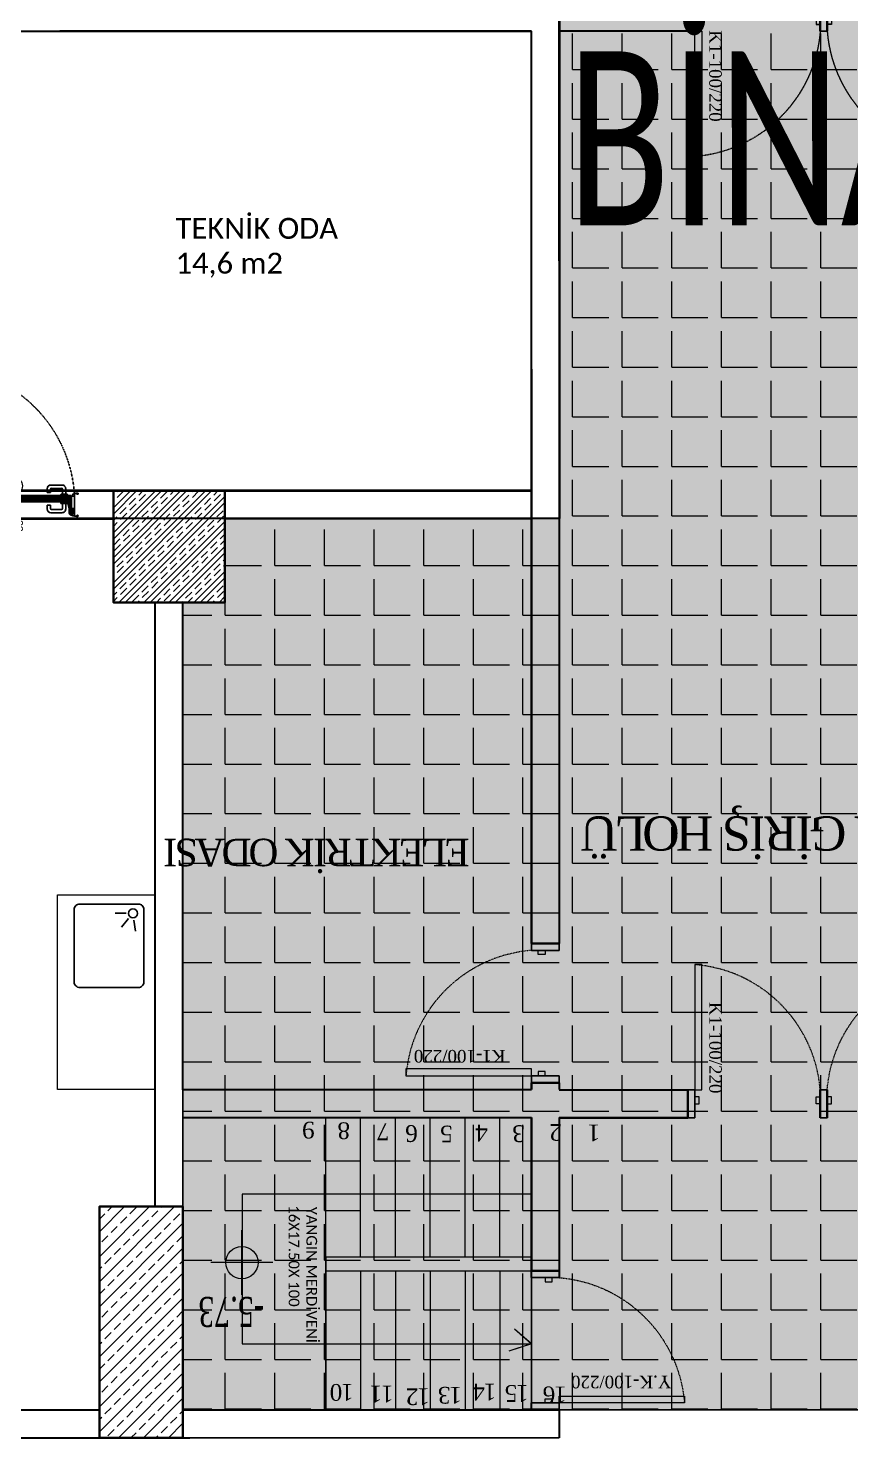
# Model space of a CAD drawing. Header units: millimetres. Extents: x -10496 to -5455, y -188 to 7293.
# Drawn here: x -8816 to -8225, y 2354 to 3367 of the extents above; entities that cross this region are included whole.
import ezdxf
from ezdxf.enums import TextEntityAlignment as Align

# ---------------------------------------------------------------- set-up
doc = ezdxf.new("R2010")
doc.units = ezdxf.units.MM
for name, pattern in [('HIDDEN2', [4.7625, 3.175, -1.5875]), ('kapı detayları$0$new block$0$DOT', [0.25, 0, -0.25]), ('kapı detayları$0$new block$0$HIDDEN2', [0.1875, 0.125, -0.0625])]:
    doc.linetypes.add(name, pattern=pattern)
for name, color, linetype, lineweight in [('.', 142, 'Continuous', 15), ('00 ALAN YAZILARI', 163, 'Continuous', 13), ('00 DUVAR', 32, 'Continuous', 35), ('00 İÇ ÖLÇÜ', 5, 'Continuous', 18), ('00 KAPI YAZISI', 48, 'Continuous', 18), ('00 KOLON TARARMA', 43, 'Continuous', 13), ('00 KORDİNAT', 31, 'Continuous', 13), ('00 KOT', 150, 'Continuous', 18), ('00 TARAMA', 253, 'Continuous', 9), ('00 TEFRİŞ', 252, 'Continuous', 13), ('GJC_cam', 4, 'Continuous', 9), ('GJC_duvar', 10, 'Continuous', 30), ('GJC_kolon', 87, 'Continuous', 35), ('GJC_ölçüler', 253, 'Continuous', 5), ('kapı_kanadı', 40, 'Continuous', 20), ('kapı_kasa', 30, 'Continuous', 25), ('YAZI', 10, 'Continuous', 0), ('Yazı', 1, 'Continuous', 18)]:
    doc.layers.add(name, color=color, linetype=linetype, lineweight=lineweight)
for name, color, linetype in [('GJC ALAN', 2, 'Continuous'), ('GJC_yazı', 11, 'Continuous'), ('kapı detayları$0$new block$0$AARCH-elev2', 9, 'Continuous'), ('kapı detayları$0$new block$0$AARCH-elev3', 8, 'Continuous'), ('kapı detayları$0$new block$0$AARCH-hatch', 137, 'Continuous'), ('kapı detayları$0$new block$0$AARCH-mat_metal', 122, 'Continuous'), ('kapı detayları$0$new block$0$AARCH-mat_mortar', 145, 'Continuous'), ('kapı detayları$0$new block$0$AARCH-mat_timber', 44, 'Continuous'), ('kapı detayları$0$new block$0$AARCH-trace_down', 8, 'kapı detayları$0$new block$0$HIDDEN2'), ('kapı detayları$0$new block$0$AARCH-wall', 4, 'Continuous'), ('Kıtc-002 Çizgi', 7, 'Continuous'), ('Kıtc-006 Yazı 001', 1, 'Continuous')]:
    doc.layers.add(name, color=color, linetype=linetype)
doc.styles.add('RomanS', font='times.ttf')
doc.styles.get("Standard").update_dxf_attribs({"font": 'calibri.ttf', "height": 15})
doc.styles.add('Ölçü50', font='calibri.ttf', dxfattribs={"width": 0.7})

# ---------------------------------------------------------------- blocks, each defined once
blk = doc.blocks.new('k100 e 20')
at = {"layer": '00 DUVAR'}
for p, q in [((1665.9, 3336.8), (1665.9, 3316.8)), ((1765.9, 3336.8), (1765.9, 3316.8))]:
    blk.add_line(p, q, dxfattribs=at)
at = {"layer": '00 KORDİNAT', "color": 60, "linetype": 'HIDDEN2', "lineweight": 13, "ltscale": 0.025}
blk.add_arc((1663.1, 3329), 98.1, 4.5736, 85.4264, dxfattribs=at)
at = {"layer": 'kapı_kanadı', "color": 40, "linetype": 'Continuous', "lineweight": 20}
for points in [[(1670.9, 3336.8), (1675.9, 3336.8), (1675.9, 3426.8), (1670.9, 3426.8)], [(1670.9, 3326.8), (1673.9, 3326.8), (1673.9, 3331.8), (1670.9, 3331.8)], [(1760.9, 3326.8), (1757.9, 3326.8), (1757.9, 3331.8), (1760.9, 3331.8)]]:
    blk.add_lwpolyline(points, close=True, dxfattribs=at)
at = {"layer": 'kapı_kasa', "color": 30, "linetype": 'Continuous', "lineweight": 25}
for points in [[(1670.9, 3316.8), (1665.9, 3316.8), (1665.9, 3336.8), (1670.9, 3336.8)], [(1760.9, 3316.8), (1765.9, 3316.8), (1765.9, 3336.8), (1760.9, 3336.8)]]:
    blk.add_lwpolyline(points, close=True, dxfattribs=at)
blk = doc.blocks.new('KOTP')
at = {"layer": '00 KOT'}
h = blk.add_hatch(color=256, dxfattribs=at)
h.dxf.hatch_style = 1
h.paths.add_polyline_path([(0, 0.04, 0.414214), (-0.04, 0), (0, 0)])
h.paths.add_polyline_path([(0.04, 0), (0, 0), (0, -0.04, 0.414214)])
for p, q in [((0, 0.08), (0, -0.08)), ((-0.0766, 0), (0.0766, 0))]:
    blk.add_line(p, q, dxfattribs=at)
blk.add_circle((0, 0), 0.04, dxfattribs=at)
at = {"layer": '00 KOT', "style": 'RomanS', "width": 0.7}
for tag, p in [('INCEKOT', (0.24, 0.02)), ('KABAKOT', (0.24, -0.08))]:
    blk.add_attdef(tag, p, '', height=0.06, dxfattribs=at)
blk = doc.blocks.new('rölöveteyit')
at = {"layer": '.'}
h = blk.add_hatch(color=1, dxfattribs=at)
h.dxf.hatch_style = 1
edge = h.paths.add_edge_path()
edge.add_line((30397, -28775.8), (30397, -29355.7))
edge.add_line((30397, -29355.7), (31597, -29355.7))
edge.add_line((31597, -29355.7), (31587, -28125.5))
edge.add_line((31587, -28125.5), (31667, -28125.5))
edge.add_line((31667, -28125.5), (31667, -28145.5))
edge.add_line((31667, -28145.5), (31867, -28145.7))
edge.add_line((31867, -28145.7), (31867, -27605.7))
edge.add_line((31867, -27605.7), (31667, -27605.5))
edge.add_line((31667, -27605.5), (31667, -27625.5))
edge.add_line((31667, -27625.5), (31587, -27625.5))
edge.add_line((31587, -27625.5), (31587, -27605.8))
edge.add_line((31587, -27605.8), (31367, -27605.8))
edge.add_line((31367, -27605.8), (30667, -27605.5))
edge.add_line((30667, -27605.5), (30667, -27625.5))
edge.add_line((30667, -27625.5), (30587, -27625.5))
edge.add_line((30587, -27625.5), (30587, -27605.7))
edge.add_line((30587, -27605.7), (30387, -27605.7))
edge.add_line((30387, -27605.7), (30387, -28165.5))
edge.add_line((30387, -28165.5), (30367, -28165.7))
edge.add_line((30367, -28165.7), (30367, -28345.5))
edge.add_line((30367, -28345.5), (30527, -28345.6))
edge.add_line((30527, -28345.6), (30527.1, -28345.6))
edge.add_line((30527.1, -28345.6), (30667, -28345.6))
edge.add_line((30667, -28345.6), (30667.2, -28715.5))
edge.add_line((30667.2, -28715.5), (30427, -28715.7))
edge.add_line((30427, -28715.7), (30427, -28775.8))
edge.add_line((30427, -28775.8), (30397, -28775.8))
at = {"layer": '00 KOLON TARARMA'}
h = blk.add_hatch(dxfattribs=at)
h.set_pattern_fill('ANSI33', color=256, scale=2, angle=360, style=0)
h.set_pattern_definition([(45, (82156.961, -9554.581), (-8.980256, 8.980256), []), (45, (82165.941, -9554.581), (-8.980256, 8.980256), [6.35, -3.175])])
h.paths.add_polyline_path([(30427, -28775.8), (30427, -28695.8), (30347, -28695.7), (30347, -28775.8)])
at = {"color": 7, "true_color": 0xffffff}
for points in [[(30397, -28775.8), (30397, -29355.7), (31597, -29355.7), (31587, -28125.5)], [(30667, -28345.6), (30667.2, -28715.5), (30427, -28715.7), (30427, -28775.8), (30397, -28775.8)], [(30397, -28775.8), (30397, -29355.7), (31597, -29355.7), (31587, -28125.5)], [(30667, -28345.6), (30667.2, -28715.5), (30427, -28715.7), (30427, -28775.8), (30397, -28775.8)]]:
    blk.add_lwpolyline(points, dxfattribs=at)
at = {"layer": '00 İÇ ÖLÇÜ'}
for points in [[(30402, -29375.7), (29925.5, -29375.7)], [(30667.1, -29375.5), (30397, -29375.7)], [(30667.1, -29375.5), (30397, -29375.7)], [(30402, -29375.7), (30397, -29375.7)]]:
    blk.add_lwpolyline(points, dxfattribs=at)
at = {"layer": '00 TARAMA'}
for points in [[(30499.5, -29245.7), (30499.5, -29145.7)], [(30524.5, -29245.7), (30524.5, -29145.7)], [(30549.5, -29245.7), (30549.5, -29145.7)], [(30574.5, -29245.7), (30574.5, -29145.7)], [(30599.5, -29245.7), (30599.5, -29145.7)], [(30624.5, -29245.7), (30624.5, -29145.7)], [(30647.1, -29200.7), (30499.5, -29200.7), (30439.4, -29200.7), (30439.4, -29308.2), (30647.1, -29308.2), (30635, -29297.7)], [(30499.5, -29245.7), (30647.1, -29245.7)], [(30499.5, -29245.7), (30499.5, -29355.7)], [(30499.5, -29355.7), (30499.5, -29255.7)], [(30499.5, -29255.7), (30647.1, -29255.7)], [(30524.5, -29255.7), (30524.5, -29355.7)], [(30549.5, -29255.7), (30549.5, -29355.7)], [(30574.5, -29255.7), (30574.5, -29355.7)], [(30599.5, -29255.7), (30599.5, -29355.7)], [(30624.5, -29255.7), (30624.5, -29355.7)], [(30647.1, -29255.7), (30647.1, -29355.7)], [(30647.1, -29308.2), (30631, -29313.6)]]:
    blk.add_lwpolyline(points, dxfattribs=at)
at = {"layer": 'GJC_duvar'}
for points in [[(30183.6, -28365.5), (30183.6, -28715.7), (30347, -28715.7)], [(30203.6, -28365.5), (30203.6, -28695.7), (30347, -28695.7)], [(30347, -28365.5), (30308.6, -28365.5)], [(30647, -28365.7), (30347, -28365.5)], [(30647, -28365.6), (30647.1, -28850.7)], [(30759.5, -28365.7), (30667, -28365.7)], [(30667, -28485.6), (30667, -28695.5)], [(30427, -28695.8), (30647, -28695.5)], [(30667, -28695.5), (30667.1, -28874.2)], [(30427, -28715.7), (30647.1, -28715.5)], [(30377.1, -29209.7), (30377, -28775.8)], [(30397, -29125.8), (30397, -28775.8)], [(30667, -28830.7), (30667.1, -28830.7)], [(30647.1, -28850.7), (30647.1, -29020.7)], [(30667, -28850.7), (30667.1, -29020.7)], [(30647.1, -29120.7), (30647.1, -29125.7)], [(30667.1, -29120.7), (30667.1, -29125.7)], [(30397, -29125.7), (30647.1, -29125.7)], [(30547, -29125.7), (30647.1, -29125.7)], [(30667.1, -29125.8), (30759.5, -29125.8)], [(30397, -29145.7), (30647.1, -29145.7)], [(30647.1, -29145.7), (30647.1, -29255.7)], [(30667.1, -29145.8), (30759.5, -29145.8)], [(30667.1, -29145.8), (30667.1, -29260.7)], [(29925.5, -29355.7), (30337, -29355.7)], [(30397, -29355.7), (30402, -29355.7)], [(30397, -29355.7), (30647.1, -29355.7)], [(30667.1, -29355.7), (30667.1, -29375.7)], [(29925.5, -29375.7), (30337, -29375.7)], [(30397, -29375.7), (30667.1, -29375.5)], [(30397, -29375.7), (30402, -29375.7)]]:
    blk.add_lwpolyline(points, dxfattribs=at)
blk.add_lwpolyline([(30203.6, -28365.5), (30647, -28365.5), (30647, -28695.5), (30203.6, -28695.5)], close=True, dxfattribs=at)
at = {"layer": 'GJC_kolon'}
for points in [[(30427, -28775.8), (30427, -28695.8), (30347, -28695.7), (30347, -28775.8), (30427, -28775.8)], [(30397, -29375.7), (30397, -29209.7), (30337, -29209.7), (30337, -29375.7), (30397, -29375.7)]]:
    blk.add_lwpolyline(points, dxfattribs=at)
at = {"layer": '00 DUVAR', "xscale": -1}
for p, rotation in [((29093.6, -25028.8), 180), ((27330.2, -31021.6), 270)]:
    blk.add_blockref('k100 e 20', p, dxfattribs=dict(at, rotation=rotation))
at = {"layer": '00 DUVAR'}
for p, rotation in [((32620.4, -25028.8), 180), ((33983.9, -30786.6), 90)]:
    blk.add_blockref('k100 e 20', p, dxfattribs=dict(at, rotation=rotation))
blk.add_blockref('k100 e 20', (29093.6, -32462.7), dxfattribs=at)
at = {"layer": '00 DUVAR', "xscale": -1}
blk.add_blockref('k100 e 20', (32620.4, -32462.7), dxfattribs=at)
at = {"layer": '00 KOT'}
ref = blk.add_blockref('KOTP', (30439.3, -29249.9), dxfattribs=dict(at, xscale=289.9962, yscale=289.9962, zscale=289.9962, rotation=180))
ref.add_attrib('INCEKOT', '-5.73', dxfattribs={"height": 21.48, "rotation": 180, "style": 'RomanS', "width": 0.7}).set_placement((30408.1, -29274.6, -293.9), align=Align.RIGHT)
at = {"layer": '00 ALAN YAZILARI'}
for s, p in [('16X17.50X 100', (30472.9, -29208.8)), ('YANGIN MERDİVENİ', (30485.6, -29209.8))]:
    blk.add_text(s, height=7.68, rotation=270, dxfattribs=at).set_placement(p)
at = {"layer": '00 ALAN YAZILARI', "rotation": 180}
for s, insert, char_height, width, attachment_point in [('\\pxt0.0556;{\\fTimes New Roman|b0|i0|c162|p18;\\T0.9;BİNA GİRİŞ HOLÜ}', (30963.3, -28954.1), 24.576, 712.493, 1), ('{\\fTimes New Roman|b0|i0|c162|p18;\\T0.9;ELEKTRİK ODASI}', (30602.8, -28965.2), 19.661, 569.995, 1), ('\\pxt0.0556;{\\fTimes New Roman|b0|i0|c162|p18;\\T0.9;9}', (30483.4, -29160.8), 12, 854.992, 3), ('\\pxt0.0556;{\\fTimes New Roman|b0|i0|c162|p18;\\T0.9;8}', (30508.8, -29161.2), 12, 854.992, 3), ('\\pxt0.0556;{\\fTimes New Roman|b0|i0|c162|p18;\\T0.9;7}', (30537, -29162), 12, 854.992, 3), ('\\pxt0.0556;{\\fTimes New Roman|b0|i0|c162|p18;\\T0.9;6}', (30557.5, -29163.2), 12, 854.992, 3), ('\\pxt0.0556;{\\fTimes New Roman|b0|i0|c162|p18;\\T0.9;5}', (30582.5, -29163.6), 12, 854.992, 3), ('\\pxt0.0556;{\\fTimes New Roman|b0|i0|c162|p18;\\T0.9;4}', (30607.8, -29162.9), 12, 854.992, 3), ('\\pxt0.0556;{\\fTimes New Roman|b0|i0|c162|p18;\\T0.9;3}', (30634.3, -29163.3), 12, 854.992, 3), ('\\pxt0.0556;{\\fTimes New Roman|b0|i0|c162|p18;\\T0.9;2}', (30660.9, -29162.4), 12, 854.992, 3), ('\\pxt0.0556;{\\fTimes New Roman|b0|i0|c162|p18;\\T0.9;1}', (30688.4, -29162.8), 12, 854.992, 3), ('\\pxt0.0556;{\\fTimes New Roman|b0|i0|c162|p18;\\T0.9;10}', (30503.2, -29349.1), 12, 854.992, 3), ('\\pxt0.0556;{\\fTimes New Roman|b0|i0|c162|p18;\\T0.9;11}', (30531.9, -29350.3), 12, 854.992, 3), ('\\pxt0.0556;{\\fTimes New Roman|b0|i0|c162|p18;\\T0.9;12}', (30557.9, -29352.2), 12, 854.992, 3), ('\\pxt0.0556;{\\fTimes New Roman|b0|i0|c162|p18;\\T0.9;13}', (30580.9, -29351.2), 12, 854.992, 3), ('\\pxt0.0556;{\\fTimes New Roman|b0|i0|c162|p18;\\T0.9;14}', (30605.6, -29348.9), 12, 854.992, 3), ('\\pxt0.0556;{\\fTimes New Roman|b0|i0|c162|p18;\\T0.9;15}', (30628.9, -29349.9), 12, 854.992, 3), ('\\pxt0.0556;{\\fTimes New Roman|b0|i0|c162|p18;\\T0.9;16}', (30656.2, -29350.9), 12, 854.992, 3)]:
    blk.add_mtext(s, dxfattribs=dict(at, insert=insert, char_height=char_height, width=width, attachment_point=attachment_point))
at = {"layer": '00 KAPI YAZISI', "style": 'RomanS'}
for s, rotation, p in [('K1-100/220', 270, (30774.8, -28364.9)), ('K1-100/220', 270, (30774.8, -29062.7)), ('K1-100/220', 180, (30628.5, -29097.2)), ('Y.K-100/220', 180, (30747.7, -29331.1))]:
    blk.add_text(s, height=9, rotation=rotation, dxfattribs=at).set_placement(p)
at = {"layer": 'GJC_yazı', "lineweight": 0, "insert": (30672.6, -28380.1, -0.1), "char_height": 125, "attachment_point": 1, "rotation": 0.0406, "style": 'Ölçü50'}
blk.add_mtext_dynamic_manual_height_columns('{\\fCalibri Light|b0|i0|c162|p34;BİNAYA AİT ALAN}', width=958.282, gutter_width=0.772, heights=[97.8], dxfattribs=at)
blk = doc.blocks.new('90 KOMPAKT')
at = {"layer": 'kapı detayları$0$new block$0$AARCH-hatch'}
h = blk.add_hatch(dxfattribs=at)
h.set_pattern_fill('ANSI31', color=256, angle=90, style=0)
h.set_pattern_definition([(135, (6128.70979, -24498.90211), (-0.08838834765, -0.08838834765), [])])
h.paths.add_polyline_path([(947.1, 13662.1), (947.1, 13654.1), (950.6, 13654.1), (950.6, 13662.1)])
h = blk.add_hatch(dxfattribs=at)
h.set_pattern_fill('ANSI31', color=256, angle=90, style=0)
h.set_pattern_definition([(135, (6128.29752, -24429.67814), (-0.08838834765, -0.08838834765), [])])
h.paths.add_polyline_path([(946.7, 13569.6), (946.7, 13577.6), (950.2, 13577.6), (950.2, 13569.6)])
at = {"layer": 'kapı detayları$0$new block$0$AARCH-elev2', "ltscale": 0.1}
for p, q in [((941.2, 13586.6), (944, 13586.6)), ((944, 13586.6), (944, 13584.3)), ((955.7, 13586.6), (952.9, 13586.6)), ((952.9, 13586.6), (952.9, 13584.3)), ((938.5, 13576), (938.5, 13583.9)), ((940.8, 13583.5), (940.8, 13576.3)), ((944, 13584.3), (941.6, 13584.3)), ((941.6, 13575.5), (945.1, 13575.5)), ((945.1, 13572.3), (945.1, 13576.5)), ((945.5, 13576.9), (946.1, 13576.9)), ((951.4, 13576.9), (950.9, 13576.9)), ((951.8, 13572.3), (951.8, 13576.5)), ((955.3, 13575.5), (951.8, 13575.5)), ((952.9, 13584.3), (955.3, 13584.3)), ((956, 13583.5), (956, 13576.3)), ((958.4, 13576), (958.4, 13583.9)), ((945.1, 13573.3), (941.2, 13573.3)), ((950.9, 13571.9), (951.4, 13571.9)), ((951.8, 13573.3), (955.7, 13573.3))]:
    blk.add_line(p, q, dxfattribs=at)
for centre, radius, start, end in [((941.2, 13583.9), 2.7, 90, 179.9761), ((955.7, 13583.9), 2.7, 0.0239, 90), ((941.2, 13576), 2.7, 179.9761, 270), ((941.6, 13583.5), 0.773, 90, 180), ((941.6, 13576.3), 0.773, 180, 270), ((945.5, 13576.5), 0.386, 90, 180), ((951.4, 13576.5), 0.386, 0, 90), ((955.3, 13583.5), 0.773, 0, 90), ((955.3, 13576.3), 0.773, 270, 0), ((955.7, 13576), 2.7, 270, 0.0239), ((945.5, 13572.3), 0.386, 180, 270), ((951.4, 13572.3), 0.386, 270, 0)]:
    blk.add_arc(centre, radius, start, end, dxfattribs=at)
at = {"layer": 'kapı detayları$0$new block$0$AARCH-elev3', "color": 254}
for points, const_width in [([(941.8, 13663.5), (937.4, 13663.5)], 2), ([(945.5, 13662), (938.9, 13662)], 1), ([(941.3, 13568.2), (937, 13568.2)], 2), ([(945.1, 13569.7), (938.5, 13569.7)], 1)]:
    blk.add_lwpolyline(points, dxfattribs=dict(at, const_width=const_width))
at = {"layer": 'kapı detayları$0$new block$0$AARCH-hatch', "linetype": 'kapı detayları$0$new block$0$DOT', "const_width": 3}
blk.add_lwpolyline([(948.8, 13654.1), (948.4, 13577.6)], dxfattribs=at)
at = {"layer": 'kapı detayları$0$new block$0$AARCH-mat_metal'}
for p, q in [((936.2, 13667.1), (936.2, 13666.4)), ((936.4, 13666.5), (936.4, 13667.1)), ((936.8, 13666.5), (936.4, 13666.5)), ((936.4, 13666.4), (936.8, 13666.4)), ((936.8, 13667.4), (936.5, 13667.4)), ((936.5, 13667.3), (936.8, 13667.3)), ((936.8, 13667.3), (936.8, 13667.1)), ((936.8, 13667.1), (936.9, 13667.1)), ((936.9, 13666.7), (936.8, 13666.7)), ((936.8, 13666.7), (936.8, 13666.5)), ((936.9, 13667.1), (936.9, 13667.3)), ((936.9, 13666.5), (936.9, 13666.7)), ((952.3, 13667.1), (952.3, 13667.3)), ((952.4, 13667.1), (952.3, 13667.1)), ((952.3, 13666.5), (952.3, 13666.7)), ((952.3, 13666.7), (952.4, 13666.7)), ((952.4, 13667.4), (952.7, 13667.4)), ((952.4, 13667.3), (952.4, 13667.1)), ((952.7, 13667.3), (952.4, 13667.3)), ((952.4, 13666.7), (952.4, 13666.5)), ((952.4, 13666.5), (952.9, 13666.5)), ((952.8, 13666.4), (952.4, 13666.4)), ((952.9, 13666.5), (952.9, 13667.1)), ((953, 13667.1), (953, 13666.4)), ((938.9, 13662.5), (937.4, 13662.5)), ((937.5, 13662.4), (938.4, 13662.4)), ((938.4, 13661.2), (938.3, 13661.2)), ((938.3, 13661.1), (946, 13661.1)), ((938.4, 13662.4), (938.4, 13661.2)), ((938.6, 13662.4), (938.7, 13662.4)), ((938.6, 13661.2), (938.6, 13662.4)), ((938.6, 13662.4), (938.8, 13662.4)), ((945.9, 13661.2), (938.6, 13661.2)), ((938.8, 13662.4), (938.8, 13662.3)), ((938.8, 13662.3), (938.9, 13662.3)), ((938.9, 13662.3), (938.9, 13662.5)), ((941.8, 13662.7), (941.8, 13664.7)), ((941.8, 13661), (945.3, 13660.1)), ((945.5, 13660), (941.8, 13660.9)), ((941.9, 13664.9), (950.7, 13664.9)), ((941.9, 13664.7), (941.9, 13662.6)), ((950.8, 13664.7), (941.9, 13664.7)), ((941.9, 13662.6), (950.8, 13662.6)), ((945.5, 13662.5), (941.9, 13662.5)), ((945.5, 13662.5), (945.5, 13661.4)), ((945.5, 13661.4), (946.1, 13661.4)), ((945.5, 13660.3), (945.5, 13660.9)), ((946.1, 13662.5), (945.6, 13662.5)), ((945.6, 13661.5), (945.6, 13662.5)), ((946.1, 13661.5), (945.6, 13661.5)), ((946.2, 13660), (945.6, 13660)), ((945.7, 13661), (946.1, 13661)), ((946.1, 13660.9), (945.7, 13660.9)), ((945.7, 13660.9), (945.7, 13660.1)), ((945.7, 13660.1), (946.1, 13660.1)), ((946, 13661.3), (945.9, 13661.3)), ((945.9, 13661.3), (945.9, 13661.2)), ((946, 13661.1), (946, 13661.3)), ((946.1, 13661.5), (946.1, 13662.5)), ((946.1, 13661), (946.1, 13661.4)), ((946.1, 13660.7), (946.1, 13660.9)), ((946.2, 13660.7), (946.1, 13660.7)), ((946.1, 13660.3), (946.2, 13660.3)), ((946.1, 13660.1), (946.1, 13660.3)), ((946.2, 13662.3), (946.2, 13660.7)), ((946.2, 13660.3), (946.2, 13660)), ((950.9, 13662.5), (946.4, 13662.5)), ((950.8, 13664.7), (950.8, 13662.6)), ((950.8, 13662.7), (952.7, 13662.7)), ((950.9, 13664.7), (950.9, 13663.5)), ((950.9, 13663.2), (950.9, 13662.5)), ((951, 13663.4), (951.7, 13663.4)), ((951.7, 13663.3), (951, 13663.3)), ((951.5, 13663.6), (951.5, 13661.8)), ((935.8, 13564.7), (935.8, 13565.4)), ((935.9, 13565.3), (935.9, 13564.7)), ((936.4, 13565.3), (935.9, 13565.3)), ((936, 13565.4), (936.4, 13565.4)), ((936.1, 13564.5), (936.4, 13564.5)), ((936.4, 13564.4), (936.1, 13564.4)), ((936.4, 13565.1), (936.4, 13565.3)), ((936.5, 13565.1), (936.4, 13565.1)), ((936.4, 13564.5), (936.4, 13564.7)), ((936.4, 13564.7), (936.5, 13564.7)), ((936.5, 13565.3), (936.5, 13565.1)), ((936.5, 13564.7), (936.5, 13564.5)), ((938.5, 13569.3), (937, 13569.3)), ((937.1, 13569.4), (938, 13569.4)), ((937.9, 13570.7), (945.6, 13570.7)), ((938, 13570.6), (937.9, 13570.6)), ((938, 13569.4), (938, 13570.6)), ((945.5, 13570.6), (938.2, 13570.6)), ((938.2, 13570.6), (938.2, 13569.4)), ((938.2, 13569.4), (938.3, 13569.4)), ((938.2, 13569.4), (938.4, 13569.4)), ((938.4, 13569.4), (938.4, 13569.5)), ((938.4, 13569.5), (938.5, 13569.5)), ((938.5, 13569.5), (938.5, 13569.3)), ((941.3, 13569.1), (941.3, 13567)), ((945.1, 13571.8), (941.4, 13570.9)), ((941.4, 13570.7), (944.9, 13571.6)), ((945.1, 13569.3), (941.5, 13569.3)), ((941.5, 13567), (941.5, 13569.1)), ((941.5, 13569.1), (950.3, 13569.1)), ((950.3, 13567), (941.5, 13567)), ((941.5, 13566.9), (950.3, 13566.9)), ((945.1, 13571.5), (945.1, 13570.9)), ((945.1, 13570.4), (945.7, 13570.4)), ((945.1, 13569.3), (945.1, 13570.4)), ((945.8, 13571.8), (945.2, 13571.8)), ((945.2, 13571.7), (945.7, 13571.7)), ((945.2, 13570.9), (945.2, 13571.7)), ((945.7, 13570.9), (945.2, 13570.9)), ((945.7, 13570.3), (945.2, 13570.3)), ((945.2, 13570.3), (945.2, 13569.3)), ((945.7, 13569.3), (945.2, 13569.3)), ((945.3, 13570.8), (945.7, 13570.8)), ((946.1, 13571.9), (945.5, 13571.9)), ((945.5, 13570.5), (945.5, 13570.6)), ((945.6, 13570.5), (945.5, 13570.5)), ((945.6, 13570.7), (945.6, 13570.5)), ((945.7, 13571.7), (945.7, 13571.5)), ((945.7, 13571.5), (945.8, 13571.5)), ((945.8, 13571.1), (945.7, 13571.1)), ((945.7, 13571.1), (945.7, 13570.9)), ((945.7, 13570.8), (945.7, 13570.4)), ((945.7, 13570.3), (945.7, 13569.3)), ((945.8, 13571.5), (945.8, 13571.8)), ((945.8, 13569.5), (945.8, 13571.1)), ((950.5, 13569.3), (946, 13569.3)), ((950.3, 13567.1), (950.3, 13569.1)), ((950.5, 13568.6), (950.5, 13569.3)), ((950.5, 13567.1), (950.5, 13568.3)), ((951.3, 13568.5), (950.6, 13568.5)), ((950.6, 13568.4), (951.3, 13568.4)), ((951.9, 13565.3), (951.9, 13565.1)), ((951.9, 13565.1), (952, 13565.1)), ((952, 13564.7), (951.9, 13564.7)), ((951.9, 13564.7), (951.9, 13564.5)), ((952.4, 13565.4), (952, 13565.4)), ((952, 13565.3), (952.5, 13565.3)), ((952, 13565.1), (952, 13565.3)), ((952, 13564.5), (952, 13564.7)), ((952.3, 13564.5), (952, 13564.5)), ((952, 13564.4), (952.3, 13564.4)), ((952.5, 13565.3), (952.5, 13564.7)), ((952.6, 13564.7), (952.6, 13565.4))]:
    blk.add_line(p, q, dxfattribs=at)
blk.add_circle((951.5, 13662.7), 0.565, dxfattribs=at)
for centre, radius, start, end in [((936.5, 13667.1), 0.31, 89.9991, 179.9991), ((945.1, 13666.4), 8.87, 180.376, 215.395), ((936.5, 13667.1), 0.19, 89.9991, 179.9991), ((945.1, 13666.6), 8.74, 181.2734, 207.6204), ((936.8, 13667.3), 0.1, 359.9991, 89.9991), ((936.8, 13666.5), 0.1, 269.9991, 359.9991), ((943.8, 13667.4), 9.12, 335.1507, 353.4746), ((943.8, 13667.4), 9.24, 335.5667, 354.0818), ((952.4, 13667.3), 0.1, 89.9991, 179.9991), ((952.4, 13666.5), 0.1, 179.9991, 269.9991), ((952.7, 13667.1), 0.31, 359.9991, 89.9991), ((952.7, 13667.1), 0.19, 359.9991, 89.9991), ((937.4, 13662.6), 0.0527, 203.5841, 269.9991), ((937.5, 13662.3), 0.0527, 89.9991, 205.421), ((945.1, 13665.9), 8.47, 205.421, 212.1386), ((938.3, 13661.6), 0.5, 212.5568, 269.9991), ((938.3, 13661.6), 0.36, 201.998, 269.9991), ((941.9, 13664.7), 0.15, 89.9991, 179.9991), ((941.9, 13662.7), 0.15, 179.9991, 269.9991), ((941.8, 13661), 0.0711, 76.5475, 256.5475), ((945.4, 13660.3), 0.15, 256.5475, 359.9991), ((945.7, 13660.9), 0.15, 89.9991, 179.9991), ((945.6, 13660.3), 0.3, 251.7626, 269.9991), ((946.4, 13662.3), 0.15, 89.9991, 179.9991), ((946.2, 13660), 0.07, 269.9991, 359.9991), ((950.7, 13664.7), 0.15, 359.9991, 89.9991), ((951, 13663.5), 0.08, 179.9991, 269.9991), ((951, 13663.2), 0.08, 89.9991, 179.9991), ((951.7, 13663.8), 0.36, 269.9991, 334.0918), ((951.7, 13663.8), 0.5, 269.9991, 341.5148), ((944.7, 13565.4), 8.87, 144.605, 179.624), ((936.1, 13564.7), 0.31, 180.0009, 270.0009), ((936.1, 13564.7), 0.19, 180.0009, 270.0009), ((944.7, 13565.2), 8.74, 152.3796, 178.7266), ((936.4, 13565.3), 0.1, 0.0009, 90.0009), ((936.4, 13564.5), 0.1, 270.0009, 0.0009), ((937, 13569.2), 0.0527, 90.0009, 156.4159), ((944.7, 13565.9), 8.47, 147.8614, 154.579), ((937.1, 13569.5), 0.0527, 154.579, 270.0009), ((937.9, 13570.2), 0.5, 90.0009, 147.4432), ((937.9, 13570.2), 0.36, 90.0009, 158.002), ((941.4, 13570.8), 0.0711, 103.4525, 283.4525), ((941.5, 13569.1), 0.15, 90.0009, 180.0009), ((941.5, 13567), 0.15, 180.0009, 270.0009), ((945, 13571.5), 0.15, 0.0009, 103.4525), ((945.2, 13571.5), 0.3, 90.0009, 108.2374), ((945.3, 13570.9), 0.15, 180.0009, 270.0009), ((945.8, 13571.8), 0.07, 0.0009, 90.0009), ((946, 13569.5), 0.15, 180.0009, 270.0009), ((950.3, 13567), 0.15, 270.0009, 0.0009), ((950.6, 13568.6), 0.08, 180.0009, 270.0009), ((950.6, 13568.3), 0.08, 90.0009, 180.0009), ((951.3, 13568), 0.5, 18.4852, 90.0009), ((951.3, 13568), 0.36, 25.9082, 90.0009), ((943.4, 13564.4), 9.12, 6.5254, 24.8493), ((943.4, 13564.4), 9.24, 5.9182, 24.4333), ((952, 13565.3), 0.1, 90.0009, 180.0009), ((952, 13564.5), 0.1, 180.0009, 270.0009), ((952.3, 13564.7), 0.19, 270.0009, 0.0009), ((952.3, 13564.7), 0.31, 270.0009, 0.0009)]:
    blk.add_arc(centre, radius, start, end, dxfattribs=at)
at = {"layer": 'kapı detayları$0$new block$0$AARCH-mat_metal', "extrusion": (0, 0, -1)}
for centre, major_axis in [((936.9, 13666.9), (0, -0.241)), ((946.3, 13660.5), (0, -0.241)), ((951.9, 13564.9), (0, 0.241))]:
    blk.add_ellipse(centre, major_axis=major_axis, ratio=0.764258, start_param=3.141593, end_param=9.424778, dxfattribs=at)
at = {"layer": 'kapı detayları$0$new block$0$AARCH-mat_metal'}
for centre, major_axis in [((952.3, 13666.9), (0, -0.241)), ((936.5, 13564.9), (0, 0.241)), ((945.9, 13571.3), (0, 0.241))]:
    blk.add_ellipse(centre, major_axis=major_axis, ratio=0.764258, start_param=3.141593, end_param=9.424778, dxfattribs=at)
at = {"layer": 'kapı detayları$0$new block$0$AARCH-mat_mortar', "linetype": 'Continuous'}
for p, q in [((939.1, 13664.9), (937.1, 13664.9)), ((952.1, 13664.9), (950.1, 13664.9)), ((938.7, 13566.9), (936.7, 13566.9)), ((951.7, 13566.9), (949.7, 13566.9))]:
    blk.add_line(p, q, dxfattribs=at)
at = {"layer": 'kapı detayları$0$new block$0$AARCH-mat_timber'}
blk.add_line((951.2, 13662.2), (946.6, 13662.2), dxfattribs=at)
blk.add_lwpolyline([(951.2, 13662.2), (950.8, 13569.6, -0.392634), (950.7, 13569.5), (946.2, 13569.5, -0.414214), (946.1, 13569.6), (946.5, 13662.1)], format="xyb", dxfattribs=at)
blk.add_lwpolyline([(946.7, 13569.6), (947.1, 13662.1), (946.6, 13662.1), (946.2, 13569.6), (950.7, 13569.6), (951.1, 13662.1), (950.6, 13662.1), (950.2, 13569.6)], dxfattribs=at)
for points in [[(950.6, 13662.1), (950.6, 13654.1), (947.1, 13654.1), (947.1, 13662.1)], [(950.2, 13569.6), (950.2, 13577.6), (946.7, 13577.6), (946.7, 13569.6)]]:
    blk.add_lwpolyline(points, close=True, dxfattribs=at)
blk.add_arc((946.6, 13662.1), 0.1, 90, 180, dxfattribs=at)
at = {"layer": 'kapı detayları$0$new block$0$AARCH-trace_down'}
blk.add_lwpolyline([(949.7, 13566.9, 0.394477), (1042.9, 13662.7), (951.5, 13662.7)], format="xyb", dxfattribs=at)
at = {"layer": 'kapı detayları$0$new block$0$AARCH-wall'}
for p, q in [((950.1, 13664.9), (939.1, 13664.9)), ((949.7, 13566.9), (938.7, 13566.9))]:
    blk.add_line(p, q, dxfattribs=at)
at = {"layer": 'YAZI'}
blk.add_circle((957.7, 13610.4), 6.06, dxfattribs=at)
at = {"layer": 'Yazı'}
blk.add_line((923.7, 13610.4), (951.7, 13610.4), dxfattribs=at)
for s, p in [('220', (937.7, 13616.7)), ('90', (933.4, 13609.4))]:
    blk.add_text(s, height=5.4, rotation=180, dxfattribs=at).set_placement(p)
at = {"layer": 'Yazı', "ltscale": 7}
blk.add_text('K6', height=5.4, rotation=270, dxfattribs=at).set_placement((955, 13614.7))
blk = doc.blocks.new('new ytong')
at = {"layer": '00 TEFRİŞ', "color": 8}
blk.add_lwpolyline([(-20526.8, 3625.8), (-20526.8, 3275.6), (-20363.3, 3275.6)], dxfattribs=at)
at = {"layer": 'GJC_duvar'}
blk.add_lwpolyline([(-20526.8, 3645.8), (-20043.2, 3645.8), (-20043.2, 3275.7), (-20526.8, 3275.7)], close=True, dxfattribs=at)

msp = doc.modelspace()

# ---------------------------------------------------------------- hatches: boundary and pattern name
at = {"layer": '.', "true_color": 0x636466}
h = msp.add_hatch(dxfattribs=at)
h.set_pattern_fill('ANGLE', color=251, scale=5.1)
h.set_pattern_definition([(0, (-89361.798, -2434.176), (0, 35.6235), [25.908, -9.7155]), (90, (-89361.798, -2434.176), (-35.6235, 2e-15), [25.908, -9.7155])])
edge = h.paths.add_edge_path()
edge.add_line((-8704.9, 2954.2), (-8704.9, 2374.3))
edge.add_line((-8704.9, 2374.3), (-7504.9, 2374.3))
edge.add_line((-7504.9, 2374.3), (-7514.9, 3604.4))
edge.add_line((-7514.9, 3604.4), (-7434.9, 3604.4))
edge.add_line((-7434.9, 3604.4), (-7434.9, 3584.4))
edge.add_line((-7434.9, 3584.4), (-7234.9, 3584.3))
edge.add_line((-7234.9, 3584.3), (-7234.9, 4124.3))
edge.add_line((-7234.9, 4124.3), (-7434.9, 4124.4))
edge.add_line((-7434.9, 4124.4), (-7434.9, 4104.4))
edge.add_line((-7434.9, 4104.4), (-7514.9, 4104.4))
edge.add_line((-7514.9, 4104.4), (-7514.9, 4124.2))
edge.add_line((-7514.9, 4124.2), (-7734.9, 4124.2))
edge.add_line((-7734.9, 4124.2), (-8434.9, 4124.4))
edge.add_line((-8434.9, 4124.4), (-8434.9, 4104.4))
edge.add_line((-8434.9, 4104.4), (-8514.9, 4104.4))
edge.add_line((-8514.9, 4104.4), (-8514.9, 4124.3))
edge.add_line((-8514.9, 4124.3), (-8714.9, 4124.3))
edge.add_line((-8714.9, 4124.3), (-8714.9, 3564.4))
edge.add_line((-8714.9, 3564.4), (-8734.9, 3564.3))
edge.add_line((-8734.9, 3564.3), (-8735, 3384.4))
edge.add_line((-8735, 3384.4), (-8574.9, 3384.4))
edge.add_line((-8574.9, 3384.4), (-8574.9, 3384.3))
edge.add_line((-8574.9, 3384.3), (-8435, 3384.3))
edge.add_line((-8435, 3384.3), (-8434.8, 3014.4))
edge.add_line((-8434.8, 3014.4), (-8674.9, 3014.3))
edge.add_line((-8674.9, 3014.3), (-8674.9, 2954.2))
edge.add_line((-8674.9, 2954.2), (-8704.9, 2954.2))
at = {"layer": '00 KOLON TARARMA'}
h = msp.add_hatch(dxfattribs=at)
h.set_pattern_fill('ANSI33', color=256, scale=2, angle=360, style=0)
h.set_pattern_definition([(45, (43055.038, 22175.393), (-8.980256, 8.980256), []), (45, (43064.018, 22175.393), (-8.980256, 8.980256), [6.35, -3.175])])
h.paths.add_polyline_path([(-8674.9, 2954.2), (-8674.9, 3034.2), (-8754.9, 3034.3), (-8754.9, 2954.2)])
h = msp.add_hatch(dxfattribs=at)
h.set_pattern_fill('ANSI33', color=256, scale=2, angle=360, style=0)
h.set_pattern_definition([(45, (43055.038, 22855.393), (-8.980256, 8.980256), []), (45, (43064.018, 22855.393), (-8.980256, 8.980256), [6.35, -3.175])])
h.paths.add_polyline_path([(-8704.9, 2354.3), (-8704.9, 2520.3), (-8764.9, 2520.3), (-8764.9, 2354.3)])

# ---------------------------------------------------------------- linework, layer by layer
at = {"color": 7, "true_color": 0xffffff}
for points in [[(-8704.9, 2374.3), (-7504.9, 2374.3), (-7514.9, 3604.4), (-7434.9, 3604.4), (-7434.9, 3584.3), (-7234.9, 3584.3), (-7234.9, 4124.3)], [(-8574.9, 3384.4), (-8574.9, 3384.3), (-8435, 3384.3), (-8434.8, 3014.4)], [(-8674.9, 3014.3), (-8674.9, 2954.2), (-8704.9, 2954.2)], [(-8434.8, 3014.4), (-8674.9, 3014.3)], [(-8704.9, 2954.2), (-8704.9, 2374.3)]]:
    msp.add_lwpolyline(points, dxfattribs=at)
at = {"layer": '00 İÇ ÖLÇÜ'}
for points in [[(-8699.9, 2354.3), (-9155.7, 2354.3)], [(-8434.9, 2354.4), (-8704.9, 2354.3)], [(-8699.9, 2354.3), (-8704.9, 2354.3)]]:
    msp.add_lwpolyline(points, dxfattribs=at)
at = {"layer": '00 TARAMA'}
for points in [[(-8602.4, 2374.3), (-8602.4, 2584.3)], [(-8577.4, 2484.3), (-8577.4, 2584.3)], [(-8552.4, 2484.3), (-8552.4, 2584.3)], [(-8527.4, 2484.3), (-8527.4, 2584.3)], [(-8502.4, 2484.3), (-8502.4, 2584.3)], [(-8477.4, 2484.3), (-8477.4, 2584.3)], [(-8454.9, 2529.3), (-8602.4, 2529.3), (-8662.5, 2529.3), (-8662.5, 2421.7), (-8454.9, 2421.7), (-8467, 2432.3)], [(-8602.4, 2484.3), (-8454.9, 2484.3)], [(-8602.4, 2474.3), (-8454.9, 2474.3)], [(-8577.4, 2474.3), (-8577.4, 2374.3)], [(-8552.4, 2474.3), (-8552.4, 2374.3)], [(-8527.4, 2474.3), (-8527.4, 2374.3)], [(-8502.4, 2474.3), (-8502.4, 2374.3)], [(-8477.4, 2474.3), (-8477.4, 2374.3)], [(-8454.9, 2474.3), (-8454.9, 2374.3)], [(-8454.9, 2421.7), (-8470.9, 2416.4)]]:
    msp.add_lwpolyline(points, dxfattribs=at)
at = {"layer": 'GJC_duvar'}
for points in [[(-8754.9, 3364.4), (-8793.3, 3364.4)], [(-8454.9, 3364.3), (-8754.9, 3364.4)], [(-8454.9, 3364.4), (-8454.9, 2879.3)], [(-8342.4, 3364.3), (-8434.9, 3364.3)], [(-8434.9, 3244.4), (-8434.9, 3034.4)], [(-8674.9, 3034.2), (-8454.9, 3034.4)], [(-8434.9, 3034.4), (-8434.9, 2855.8)], [(-8674.9, 3014.3), (-8454.9, 3014.4)], [(-8724.9, 2604.3), (-8724.9, 2954.2)], [(-8704.9, 2604.1), (-8704.9, 2954.2)], [(-8434.9, 2899.3), (-8434.9, 2899.3)], [(-8454.9, 2879.3), (-8454.9, 2709.3)], [(-8434.9, 2879.3), (-8434.9, 2709.3)], [(-8704.9, 2604.3), (-8454.9, 2604.3)], [(-8554.9, 2604.3), (-8454.9, 2604.3)], [(-8454.9, 2609.3), (-8454.9, 2604.3)], [(-8434.9, 2609.3), (-8434.9, 2604.3)], [(-8434.9, 2604.1), (-8342.4, 2604.1)], [(-8704.9, 2584.3), (-8454.9, 2584.3)], [(-8454.9, 2584.3), (-8454.9, 2474.3)], [(-8434.9, 2584.1), (-8342.4, 2584.1)], [(-8434.9, 2584.1), (-8434.9, 2469.3)], [(-9155.7, 2374.3), (-8764.9, 2374.3)], [(-8704.9, 2374.3), (-8699.9, 2374.3)], [(-8704.9, 2374.3), (-8454.9, 2374.3)], [(-8434.9, 2374.3), (-8434.9, 2354.3)], [(-9155.7, 2354.3), (-8754.9, 2354.3)], [(-8704.9, 2354.3), (-8434.9, 2354.4)], [(-8704.9, 2354.3), (-8699.9, 2354.3)]]:
    msp.add_lwpolyline(points, dxfattribs=at)
at = {"layer": 'GJC_kolon'}
for points in [[(-8674.9, 2954.2), (-8674.9, 3034.2), (-8754.9, 3034.3), (-8754.9, 2954.2), (-8674.9, 2954.2)], [(-8704.9, 2354.3), (-8704.9, 2520.3), (-8764.9, 2520.3), (-8764.9, 2354.3), (-8704.9, 2354.3)]]:
    msp.add_lwpolyline(points, dxfattribs=at)
at = {"layer": 'GJC_ölçüler'}
for points in [[(-8898.3, 3364.4), (-8454.9, 3364.4), (-8454.9, 3034.4), (-8898.3, 3034.4)], [(-8724.9, 2604.3), (-8794.9, 2604.3), (-8794.9, 2744.3), (-8724.9, 2744.3)]]:
    msp.add_lwpolyline(points, close=True, dxfattribs=at)
at = {"layer": 'Kıtc-002 Çizgi'}
for p, q in [((-8745.7, 2731.1), (-8753.6, 2731.1)), ((-8744.1, 2727.2), (-8749.1, 2721.1)), ((-8740.3, 2725.9), (-8739.1, 2718.1))]:
    msp.add_line(p, q, dxfattribs=at)
msp.add_lwpolyline([(-8783, 2733.6), (-8783, 2681.6, 0.414214), (-8779, 2677.6), (-8737, 2677.6, 0.414214), (-8733, 2681.6), (-8733, 2733.6, 0.414214), (-8737, 2737.6), (-8779, 2737.6, 0.414214)], format="xyb", close=True, dxfattribs=at)
msp.add_circle((-8740.8, 2730.9), 3.19, dxfattribs=at)

# ---------------------------------------------------------------- block references
at = {"layer": '00 DUVAR', "xscale": -1}
for p, rotation in [((-10008.3, 6701.1), 180), ((-11771.7, 708.4), 270)]:
    msp.add_blockref('k100 e 20', p, dxfattribs=dict(at, rotation=rotation))
at = {"layer": '00 DUVAR'}
for p, rotation in [((-6481.5, 6701.1), 180), ((-5118, 943.4), 89.99999999999999)]:
    msp.add_blockref('k100 e 20', p, dxfattribs=dict(at, rotation=rotation))
msp.add_blockref('k100 e 20', (-10008.3, -732.7), dxfattribs=at)
at = {"layer": '00 DUVAR', "xscale": -1}
msp.add_blockref('k100 e 20', (-6481.5, -732.7), dxfattribs=at)
at = {"layer": '00 KOT'}
ref = msp.add_blockref('KOTP', (-8662.6, 2480.1), dxfattribs=dict(at, xscale=289.9962, yscale=289.9962, zscale=289.9962, rotation=180))
ref.add_attrib('INCEKOT', '-5.73', dxfattribs={"height": 21.48, "rotation": 180, "style": 'RomanS', "width": 0.7}).set_placement((-8693.8, 2455.3, -293.9), align=Align.RIGHT)

# ---------------------------------------------------------------- texts
at = {"layer": '00 ALAN YAZILARI'}
for s, p in [('16X17.50X 100', (-8629, 2521.2)), ('YANGIN MERDİVENİ', (-8616.3, 2520.2))]:
    msp.add_text(s, height=7.68, rotation=270, dxfattribs=at).set_placement(p)
at = {"layer": '00 ALAN YAZILARI', "rotation": 180}
for s, insert, char_height, width, attachment_point in [('\\pxt0.0556;{\\fTimes New Roman|b0|i0|c162|p18;\\T0.9;BİNA GİRİŞ HOLÜ}', (-8138.6, 2775.9), 24.576, 712.493, 1), ('{\\fTimes New Roman|b0|i0|c162|p18;\\T0.9;ELEKTRİK ODASI}', (-8499.1, 2764.7), 19.661, 569.995, 1), ('\\pxt0.0556;{\\fTimes New Roman|b0|i0|c162|p18;\\T0.9;9}', (-8618.5, 2569.2), 12, 854.992, 3), ('\\pxt0.0556;{\\fTimes New Roman|b0|i0|c162|p18;\\T0.9;8}', (-8593.1, 2568.8), 12, 854.992, 3), ('\\pxt0.0556;{\\fTimes New Roman|b0|i0|c162|p18;\\T0.9;7}', (-8564.9, 2568), 12, 854.992, 3), ('\\pxt0.0556;{\\fTimes New Roman|b0|i0|c162|p18;\\T0.9;6}', (-8544.4, 2566.7), 12, 854.992, 3), ('\\pxt0.0556;{\\fTimes New Roman|b0|i0|c162|p18;\\T0.9;5}', (-8519.4, 2566.4), 12, 854.992, 3), ('\\pxt0.0556;{\\fTimes New Roman|b0|i0|c162|p18;\\T0.9;4}', (-8494.1, 2567.1), 12, 854.992, 3), ('\\pxt0.0556;{\\fTimes New Roman|b0|i0|c162|p18;\\T0.9;3}', (-8467.6, 2566.6), 12, 854.992, 3), ('\\pxt0.0556;{\\fTimes New Roman|b0|i0|c162|p18;\\T0.9;2}', (-8441, 2567.6), 12, 854.992, 3), ('\\pxt0.0556;{\\fTimes New Roman|b0|i0|c162|p18;\\T0.9;1}', (-8413.6, 2567.2), 12, 854.992, 3), ('\\pxt0.0556;{\\fTimes New Roman|b0|i0|c162|p18;\\T0.9;10}', (-8598.7, 2380.9), 12, 854.992, 3), ('\\pxt0.0556;{\\fTimes New Roman|b0|i0|c162|p18;\\T0.9;11}', (-8570, 2379.7), 12, 854.992, 3), ('\\pxt0.0556;{\\fTimes New Roman|b0|i0|c162|p18;\\T0.9;12}', (-8544.1, 2377.8), 12, 854.992, 3), ('\\pxt0.0556;{\\fTimes New Roman|b0|i0|c162|p18;\\T0.9;13}', (-8521, 2378.8), 12, 854.992, 3), ('\\pxt0.0556;{\\fTimes New Roman|b0|i0|c162|p18;\\T0.9;14}', (-8496.3, 2381.1), 12, 854.992, 3), ('\\pxt0.0556;{\\fTimes New Roman|b0|i0|c162|p18;\\T0.9;15}', (-8473, 2380.1), 12, 854.992, 3), ('\\pxt0.0556;{\\fTimes New Roman|b0|i0|c162|p18;\\T0.9;16}', (-8445.7, 2379.1), 12, 854.992, 3)]:
    msp.add_mtext(s, dxfattribs=dict(at, insert=insert, char_height=char_height, width=width, attachment_point=attachment_point))
at = {"layer": '00 KAPI YAZISI', "style": 'RomanS'}
for s, rotation, p in [('K1-100/220', 270, (-8327.1, 3365.1)), ('K1-100/220', 270, (-8327.1, 2667.3)), ('K1-100/220', 180, (-8473.5, 2632.8)), ('Y.K-100/220', 180, (-8354.2, 2398.8))]:
    msp.add_text(s, height=9, rotation=rotation, dxfattribs=at).set_placement(p)

# ---------------------------------------------------------------- next in the draw order: block references
at = {"layer": 'GJC_ölçüler'}
msp.add_blockref('rölöveteyit', (-39101.9, 31730), dxfattribs=at)

# ---------------------------------------------------------------- next in the draw order: block references
at = {"layer": 'GJC_cam', "rotation": 90}
msp.add_blockref('90 KOMPAKT', (4784.2, 2080.1), dxfattribs=at)

# ---------------------------------------------------------------- next in the draw order: block references
at = {"layer": 'GJC_duvar', "color": 41, "true_color": 0xf4ee51}
msp.add_blockref('new ytong', (11608.5, -261.3), dxfattribs=at)

# ---------------------------------------------------------------- next in the draw order: linework, layer by layer
at = {"layer": 'GJC ALAN', "color": 40, "lineweight": 30, "true_color": 0xf8d731}
msp.add_lwpolyline([(-8898.3, 3364.4), (-8454.9, 3364.4), (-8454.9, 3034.4), (-8898.3, 3034.4)], close=True, dxfattribs=at)
msp.add_lwpolyline([(-9682.4, 2374.3), (-8764.9, 2374.3), (-8764.9, 2520.3), (-8724.9, 2520.3), (-8724.9, 2954.2), (-8754.9, 2954.2), (-8754.9, 3014.4), (-8903.3, 3014.4)], dxfattribs=at)

# ---------------------------------------------------------------- next in the draw order: texts
at = {"layer": 'Kıtc-006 Yazı 001', "insert": (-8710.3, 3230.3), "char_height": 15, "attachment_point": 1}
msp.add_mtext_dynamic_manual_height_columns('{\\fCalibri Light|b0|i0|c162|p34;TEKNİK ODA\\P14,6 m2}', width=5844.507, gutter_width=3.66, heights=[5151.1], dxfattribs=at)

doc.saveas('drawing.dxf')
